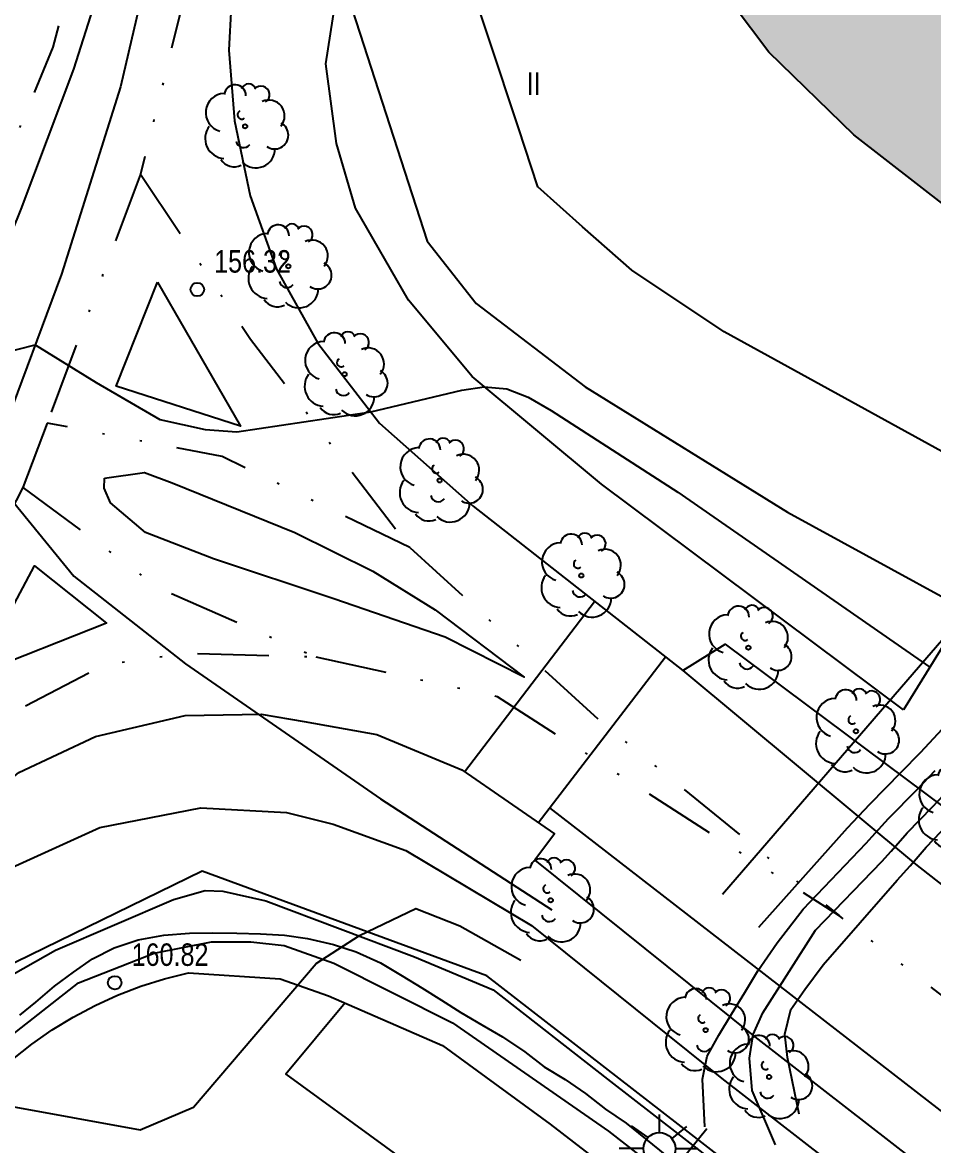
# Model space of a CAD drawing. Header units: metres. Extents: x 523256 to 524015, y 4669220 to 4669814.
# Drawn here: x 523824.58 to 523865.09, y 4669466.88 to 4669516.85 of the extents above; entities that cross this region are included whole.
import ezdxf

# ---------------------------------------------------------------- set-up
doc = ezdxf.new("R2010")
doc.units = ezdxf.units.M
doc.header["$MEASUREMENT"] = 0
doc.linetypes.add('MORSE_D', pattern=[31.75, 12.7, -6.35, 0, -6.35, 0, -6.35])
for name, color, linetype in [('031006 Cota terreno', 9, 'Continuous'), ('032011 Curva cada 1 m', 40, 'Continuous'), ('032015 Curva cada 5 m', 34, 'Continuous'), ('033006 Texto cota terreno', 9, 'Continuous'), ('052004 Porche Tejavana', 7, 'Continuous'), ('052027 Edificacion por pie_alero', 2, 'Continuous'), ('053006 Texto altura edificio', 7, 'Continuous'), ('072004 Bordillo Acera', 1, 'Continuous'), ('082001 Valla Alambrada', 7, 'ALAMBRADA'), ('082002 Muro Tapia', 6, 'Continuous'), ('101001 Arbol', 3, 'Continuous'), ('141002 Farola pie', 7, 'Continuous'), ('192006 Paso cebra', 9, 'Continuous'), ('192008 Linea blanca', 9, 'Continuous'), ('192009 Grandes aparcamientos', 9, 'Continuous'), ('202001 Eje Calle', 254, 'MORSE_D'), ('990001 Sombreados', 7, 'Continuous')]:
    doc.layers.add(name, color=color, linetype=linetype)
doc.styles.get("Standard").update_dxf_attribs({"font": 'arial.ttf'})
doc.linetypes.add('ALAMBRADA', pattern='A,3,[131,GEOGRAMA.SHX,S=0.5,R=0,X=0,Y=0],3', length=6)

# ---------------------------------------------------------------- blocks, each defined once
blk = doc.blocks.new('COTAP')
at = {"color": 0}
blk.add_circle((0, 0), 0.3, dxfattribs=at)
blk = doc.blocks.new('ARBOL')
at = {"color": 0}
blk.add_circle((0, 0), 0.0939, dxfattribs=at)
for centre, radius, start, end in [((-0.448, 1.368), 0.48, 359.2878, 173.6078), ((0.156, 1.551), 0.336, 23.1565, 160.4665), ((0.701, 1.409), 0.384, 301.578, 139.328), ((-0.902, 0.61), 0.852, 92.28, 254.58), ((1.05, 0.46), 0.708, 319.8556, 114.7656), ((-0.146, 0.514), 0.192, 119.14, 310.56), ((1.31, -0.398), 0.612, 235.5275, 62.0275), ((-0.89, -0.542), 0.888, 142.64, 266.54), ((-0.062, -0.614), 0.336, 189.64, 323.88), ((0.478, -0.998), 0.852, 224.67, 0.24), ((-0.482, -1.082), 0.72, 213.78, 295.32)]:
    blk.add_arc(centre, radius, start, end, dxfattribs=at)
blk = doc.blocks.new('FAROLA')
at = {"color": 0}
for p, q in [((0, 0.71), (0, 1.51)), ((-1.26, 1.02), (-0.51, 0.49)), ((1.21, 0.98), (0.553, 0.446)), ((-0.71, 0), (-1.79, 0)), ((0.71, 0), (1.71, 0)), ((-1.3, -1.04), (-0.51, -0.48)), ((1.17, -1.04), (0.511, -0.493)), ((0, -0.71), (0, -1.51))]:
    blk.add_line(p, q, dxfattribs=at)
blk.add_circle((0, 0), 0.71, dxfattribs=at)

msp = doc.modelspace()

# ---------------------------------------------------------------- hatches: boundary and pattern name
at = {"layer": '990001 Sombreados', "true_color": 0xafafaf}
msp.add_hatch(color=253, dxfattribs=at).paths.add_polyline_path([(523908.37849, 4669568.35038), (523899.79849, 4669526.92038), (523885.82849, 4669529.86038), (523867.11849, 4669507.52038), (523861.54849, 4669511.85038), (523857.76849, 4669515.53038), (523854.58849, 4669519.75038), (523852.56849, 4669523.84038), (523850.34849, 4669529.33038), (523849.31849, 4669533.55038), (523849.00849, 4669537.58038), (523857.71849, 4669578.87038)], flags=0)

# ---------------------------------------------------------------- linework, layer by layer
at = {"layer": '032011 Curva cada 1 m'}
for points, elevation in [([(523855.7, 4669478.06), (523864.79, 4669488.6), (523873.38, 4669498.52), (523878.39, 4669504.19), (523879.84, 4669505.36), (523880.53, 4669506.11), (523881.3, 4669507), (523882.15, 4669507.81), (523882.89, 4669508.53), (523883.76, 4669509.21), (523884.63, 4669509.88), (523885.61, 4669510.44), (523886.53, 4669511.01), (523887.38, 4669511.77), (523888.02, 4669512.57), (523888.44, 4669513.59), (523888.79, 4669514.66), (523889.2, 4669515.74), (523889.54, 4669516.71), (523889.9, 4669517.72)], 159), ([(523796.55, 4669496.15), (523796.75, 4669496.43), (523797.42, 4669497.35), (523797.97, 4669498.2), (523798.67, 4669499.09), (523800.52, 4669500.67), (523801.46, 4669501.04), (523804.33, 4669501.31), (523810.38, 4669498.78), (523816.39, 4669501.38), (523821.08, 4669499.43), (523823.72, 4669496.07), (523826.86, 4669492.21), (523831.83, 4669488.31), (523840.5, 4669482.3), (523848.12, 4669477.36)], 159), ([(523857.32, 4669476.59), (523861.27, 4669481.02), (523861.51, 4669481.28), (523862.25, 4669482.07), (523863.67, 4669483.5), (523864.51, 4669484.36), (523865.49, 4669485.42)], 161), ([(523854.92, 4669467.71), (523854.81, 4669469.83), (523855.02, 4669470.85), (523855.54, 4669471.78), (523856.1, 4669472.72), (523856.7, 4669473.69), (523857.27, 4669474.65), (523858.14, 4669475.9), (523859.29, 4669477.39), (523862.09, 4669480.33), (523862.36, 4669480.63), (523863.09, 4669481.43), (523864.36, 4669482.72), (523865.16, 4669483.56)], 162), ([(523858.06, 4669466.9), (523857.03, 4669469.33), (523856.91, 4669470.77), (523857.07, 4669471.82), (523857.5, 4669472.78), (523859.84, 4669476.46), (523862.79, 4669479.51), (523863.2, 4669479.97), (523863.92, 4669480.79), (523865.05, 4669481.95), (523865.8, 4669482.75)], 163), ([(523859.11, 4669468.27), (523858.6, 4669470.8), (523858.48, 4669471.83), (523858.75, 4669472.93), (523859.36, 4669473.82), (523860.18, 4669474.91), (523863.47, 4669478.68), (523864.05, 4669479.32), (523864.76, 4669480.15), (523865.74, 4669481.17)], 164), ([(523791.36, 4669478.3), (523794.59, 4669479.81), (523797.59, 4669476.81), (523799.49, 4669473.2), (523814.26, 4669474.01), (523817.92, 4669469.74), (523829.81, 4669467.57), (523832.18, 4669468.59), (523837.64, 4669474.98), (523839.57, 4669476.22), (523842.07, 4669477.43), (523844.02, 4669476.65), (523846.74, 4669475.12)], 161), ([(523836.85, 4669455.31), (523843.45, 4669453.72), (523844.92, 4669455.59), (523842.78, 4669460.37), (523853.09, 4669462.42), (523853.47, 4669465.72), (523855.01, 4669467.64)], 162)]:
    msp.add_lwpolyline(points, dxfattribs=dict(at, elevation=elevation))
at = {"layer": '032015 Curva cada 5 m'}
for points, elevation in [([(523808.46849, 4669494.47038), (523808.54849, 4669494.55038), (523809.14849, 4669495.36038), (523809.76849, 4669496.25038), (523810.37849, 4669497.05038), (523813.06849, 4669500.49038), (523817.61849, 4669502.88038), (523821.57849, 4669501.60038), (523825.14849, 4669502.50038), (523827.84849, 4669500.83038), (523830.67849, 4669499.18038), (523832.70849, 4669498.74038), (523834.10849, 4669498.64038), (523840.06849, 4669499.53038), (523844.10849, 4669500.49038), (523845.10849, 4669500.64038), (523846.10849, 4669500.55038), (523847.05849, 4669500.18038), (523848.08849, 4669499.59038), (523853.71849, 4669495.95038), (523864.92849, 4669488.16038)], 160), ([(523763.81849, 4669416.70038), (523768.90849, 4669419.68038), (523772.78849, 4669421.69038), (523776.85849, 4669424.58038), (523781.15849, 4669428.53038), (523788.77849, 4669435.20038), (523795.84849, 4669442.14038), (523800.85849, 4669447.79038), (523808.48849, 4669456.86038), (523815.57849, 4669465.85038), (523821.37849, 4669472.93038), (523826.04849, 4669475.57038), (523831.28849, 4669477.82038), (523832.70849, 4669478.23038), (523833.48849, 4669478.20038), (523835.39849, 4669477.76038), (523842.00849, 4669475.28038), (523845.50849, 4669473.81038), (523850.59849, 4669469.83038), (523861.32849, 4669461.50038), (523871.36849, 4669453.82038), (523881.78849, 4669445.87038), (523889.89849, 4669440.36038), (523899.67849, 4669433.93038)], 170), ([(523824.45849, 4669472.68038), (523825.16849, 4669473.25038), (523826.00849, 4669473.97038), (523826.84849, 4669474.59038), (523827.69849, 4669475.19038), (523828.64849, 4669475.68038), (523829.72849, 4669476.03038), (523830.85849, 4669476.23038), (523832.00849, 4669476.33038), (523833.03849, 4669476.34038), (523834.10849, 4669476.33038), (523835.15849, 4669476.30038), (523836.22849, 4669476.24038), (523837.25849, 4669476.09038), (523838.40849, 4669475.82038), (523839.41849, 4669475.50038), (523840.49849, 4669475.01038), (523841.45849, 4669474.43038), (523842.33849, 4669473.90038), (523843.20849, 4669473.34038), (523844.06849, 4669472.80038), (523844.99849, 4669472.25038), (523845.91849, 4669471.71038), (523846.90849, 4669471.05038), (523847.76849, 4669470.38038), (523848.70849, 4669469.81038), (523849.61849, 4669469.19038), (523850.49849, 4669468.50038), (523851.41849, 4669467.87038), (523858.36849, 4669462.24038)], 175)]:
    msp.add_lwpolyline(points, dxfattribs=dict(at, elevation=elevation))
at = {"layer": '052004 Porche Tejavana', "flags": 128}
msp.add_lwpolyline([(523838.90849, 4669518.45038), (523842.56849, 4669507.12038), (523844.74849, 4669504.35038), (523849.59849, 4669500.63038), (523858.59849, 4669495.06038), (523870.20849, 4669488.71038), (523895.83849, 4669519.25038), (523892.62849, 4669522.44038), (523891.12849, 4669522.15038), (523868.88849, 4669495.88038), (523855.77849, 4669503.09038), (523851.66849, 4669505.83038), (523849.47849, 4669507.76038), (523847.49849, 4669509.54038), (523846.63849, 4669512.16038), (523844.03849, 4669520.00038), (523838.90849, 4669518.45038)], dxfattribs=at)
at = {"layer": '052027 Edificacion por pie_alero', "flags": 128}
msp.add_lwpolyline([(523908.37849, 4669568.35038), (523899.79849, 4669526.92038), (523885.82849, 4669529.86038), (523867.11849, 4669507.52038), (523861.54849, 4669511.85038), (523857.76849, 4669515.53038), (523854.58849, 4669519.75038), (523852.56849, 4669523.84038), (523850.34849, 4669529.33038), (523849.31849, 4669533.55038), (523849.00849, 4669537.58038), (523857.71849, 4669578.87038), (523908.37849, 4669568.35038)], dxfattribs=at)
at = {"layer": '072004 Bordillo Acera', "flags": 128}
for points in [[(523848.43849, 4669563.63038), (523845.85849, 4669564.13038), (523841.24849, 4669541.50038), (523836.69849, 4669523.12038), (523834.88849, 4669523.59038), (523833.95849, 4669519.55038), (523833.74849, 4669515.62038), (523834.00849, 4669512.48038), (523834.70849, 4669509.14038), (523835.87849, 4669505.88038), (523837.71849, 4669502.58038), (523840.45849, 4669499.02038), (523844.61849, 4669495.33038), (523853.94849, 4669488.01038), (523855.81849, 4669489.19038), (523869.17849, 4669479.22038), (523880.58849, 4669469.93038), (523904.55849, 4669450.91038), (523907.32849, 4669452.81038)], [(523777.39849, 4669432.59038), (523785.37849, 4669439.45038), (523791.25849, 4669445.10038), (523799.46849, 4669454.44038), (523806.84849, 4669463.39038), (523815.87849, 4669475.21038), (523820.00849, 4669479.82038), (523824.41849, 4669483.48038), (523827.81849, 4669485.07038), (523831.80849, 4669486.01038), (523835.19849, 4669486.07038), (523837.10849, 4669485.75038), (523840.32849, 4669485.17038), (523844.11849, 4669483.59038), (523848.23849, 4669480.74038), (523847.35849, 4669479.57038), (523857.14849, 4669471.72038), (523871.17849, 4669460.81038)], [(523801.48849, 4669452.72038), (523808.91849, 4669461.74038), (523816.41849, 4669471.56038), (523819.11849, 4669475.41038), (523823.27849, 4669478.87038), (523828.01849, 4669481.03038), (523832.50849, 4669481.90038), (523836.31849, 4669481.69038), (523838.38849, 4669481.17038), (523841.62849, 4669480.01038), (523847.20849, 4669476.66038), (523855.67849, 4669469.86038), (523869.72849, 4669458.94038)]]:
    msp.add_lwpolyline(points, dxfattribs=at)
at = {"layer": '082001 Valla Alambrada', "flags": 128}
msp.add_lwpolyline([(523863.75849, 4669486.26038), (523850.32849, 4669496.31038), (523844.56849, 4669501.10038), (523841.73849, 4669504.49038), (523839.38849, 4669508.59038), (523838.54849, 4669511.46038), (523838.06849, 4669515.01038), (523838.71849, 4669519.22038)], dxfattribs=at)
at = {"layer": '082002 Muro Tapia', "flags": 128}
for points in [[(523866.50849, 4669490.73038), (523863.75849, 4669486.26038)], [(523901.53849, 4669433.11038), (523883.26849, 4669445.15038), (523870.02849, 4669455.19038), (523845.21849, 4669474.43038), (523832.56849, 4669479.09038), (523821.07849, 4669473.48038), (523802.74849, 4669450.75038), (523793.94849, 4669440.62038), (523783.36849, 4669430.96038), (523774.86849, 4669423.83038), (523769.28849, 4669420.19038), (523763.62849, 4669417.03038)], [(523764.67992, 4669415.1511), (523770.74849, 4669418.20038), (523776.86849, 4669422.00038), (523786.05849, 4669429.65038), (523797.68849, 4669440.98038), (523809.83849, 4669454.59038), (523820.91849, 4669469.30038), (523827.06849, 4669474.11038), (523830.43849, 4669475.44038), (523832.97849, 4669475.94038), (523834.73849, 4669475.94038), (523836.20849, 4669475.77038), (523838.42849, 4669474.99038), (523843.69849, 4669472.33038), (523850.63849, 4669467.51038), (523864.38849, 4669456.77038), (523880.16849, 4669445.06038), (523888.31849, 4669438.93038), (523901.53849, 4669433.11038)], [(523800.62849, 4669442.28038), (523808.39849, 4669451.23038), (523816.48849, 4669461.34038), (523821.81849, 4669468.34038), (523822.53849, 4669469.17038), (523823.30849, 4669469.96038), (523824.12849, 4669470.70038), (523824.98849, 4669471.38038), (523825.89849, 4669472.02038), (523826.83849, 4669472.59038), (523827.80849, 4669473.11038), (523828.80849, 4669473.56038), (523829.83849, 4669473.96038), (523830.88849, 4669474.29038), (523831.95849, 4669474.56038), (523836.03849, 4669474.30038), (523838.18849, 4669473.54038), (523843.25849, 4669471.32038), (523848.04849, 4669467.82038), (523862.17849, 4669456.91038), (523887.60849, 4669438.50038)]]:
    msp.add_lwpolyline(points, dxfattribs=at)
at = {"layer": '192006 Paso cebra', "flags": 128}
for points in [[(523844.23849, 4669483.51038), (523850.01849, 4669491.09038)], [(523847.50849, 4669481.24038), (523853.16849, 4669488.62038)]]:
    msp.add_lwpolyline(points, dxfattribs=at)
at = {"layer": '192008 Linea blanca', "flags": 128}
for points in [[(523809.81849, 4669479.73038), (523814.53849, 4669487.69038), (523819.09849, 4669496.25038), (523822.49849, 4669503.58038), (523824.51849, 4669508.55038), (523826.85849, 4669514.77038), (523829.23849, 4669522.23038)], [(523830.41849, 4669521.89038), (523829.99849, 4669518.59038), (523828.93849, 4669513.99038), (523826.31849, 4669505.65038), (523823.68849, 4669498.59038), (523821.26849, 4669493.23038), (523818.14849, 4669487.00038), (523812.50849, 4669477.82038)], [(523830.57849, 4669505.29038), (523834.26849, 4669498.88038), (523828.74849, 4669500.67038), (523830.57849, 4669505.29038)], [(523828.21849, 4669496.57038), (523829.99849, 4669496.82038), (523831.23849, 4669496.37038), (523836.68849, 4669494.16038), (523840.15849, 4669492.43038), (523842.92849, 4669490.72038), (523846.88849, 4669487.72038), (523843.36849, 4669489.49038), (523838.41849, 4669491.21038), (523833.06849, 4669492.99038), (523830.04849, 4669494.15038), (523828.48849, 4669495.48038), (523828.20849, 4669496.13038), (523828.21849, 4669496.57038)], [(523822.52849, 4669487.84038), (523825.10849, 4669492.67038), (523828.31849, 4669490.12038), (523822.52849, 4669487.84038)], [(523838.92849, 4669473.22038), (523836.28849, 4669470.05038), (523849.58849, 4669460.35038), (523865.84849, 4669448.07038), (523882.32849, 4669435.74038), (523886.68849, 4669439.16038)]]:
    msp.add_lwpolyline(points, dxfattribs=at)
at = {"layer": '192009 Grandes aparcamientos', "flags": 128}
for points in [[(523853.94849, 4669488.01038), (523864.28849, 4669479.40038), (523877.32849, 4669469.17038), (523890.91849, 4669458.77038), (523900.34849, 4669451.32038), (523901.66849, 4669453.20038)], [(523955.83849, 4669414.92038), (523949.19849, 4669414.95038), (523941.38849, 4669416.07038), (523935.45849, 4669417.88038), (523929.93849, 4669420.19038), (523924.50849, 4669423.12038), (523917.19849, 4669428.41038), (523906.31849, 4669436.92038), (523891.19849, 4669448.58038), (523873.99849, 4669461.77038), (523848.02849, 4669481.91038)]]:
    msp.add_lwpolyline(points, dxfattribs=at)
at = {"layer": '202001 Eje Calle', "ltscale": 0.25, "flags": 128}
for points in [[(523807.3977, 4669477.12499), (523810.35208, 4669483.04351), (523815.49231, 4669492.72833), (523821.13818, 4669504.18167), (523825.9464, 4669515.74827), (523830.41255, 4669533.09671), (523839.60111, 4669566.98991)], [(523839.60111, 4669566.98991), (523835.72488, 4669539.87243), (523832.60709, 4669525.26504), (523831.59589, 4669517.26454), (523829.82625, 4669510.1062)], [(523829.82625, 4669510.1062), (523825.66895, 4669499.02683)], [(523829.82625, 4669510.1062), (523834.71734, 4669502.75198), (523841.79577, 4669493.48825)], [(523825.66895, 4669499.02683), (523824.59437, 4669496.16302)], [(523841.79577, 4669493.48825), (523833.45334, 4669497.53061), (523825.66895, 4669499.02683)], [(523824.59437, 4669496.16302), (523818.43689, 4669484.17755), (523808.30629, 4669468.51681)], [(523824.59437, 4669496.16302), (523830.58831, 4669491.71973), (523837.62656, 4669488.61991)], [(523841.79577, 4669493.48825), (523850.39095, 4669485.65618), (523860.90849, 4669477.09038)], [(523808.30629, 4669468.51681), (523819.9257, 4669482.6673), (523824.37191, 4669486.27241), (523828.23084, 4669488.28456), (523831.92202, 4669488.78759), (523837.62656, 4669488.61991)], [(523837.62656, 4669488.61991), (523845.68001, 4669486.85928), (523860.90849, 4669477.09038)], [(523992.54849, 4669435.33674), (523992.07849, 4669434.86038), (523984.46849, 4669428.32038), (523979.12849, 4669424.83038), (523971.38849, 4669421.89038), (523964.48849, 4669420.05038), (523957.20849, 4669419.02038), (523951.85849, 4669418.99038), (523947.17849, 4669419.23038), (523942.22849, 4669420.09038), (523937.04849, 4669421.39038), (523932.33849, 4669423.34038), (523928.36849, 4669425.50038), (523924.37849, 4669428.17038), (523917.46849, 4669433.40038), (523906.01849, 4669442.25038), (523891.28849, 4669453.50038), (523874.04849, 4669466.90038), (523860.90849, 4669477.09038)]]:
    msp.add_lwpolyline(points, dxfattribs=at)

# ---------------------------------------------------------------- block references
at = {"layer": '031006 Cota terreno'}
for p in [(523832.35, 4669504.97, 156.32), (523828.68, 4669474.12, 160.82)]:
    msp.add_blockref('COTAP', p, dxfattribs=at)
at = {"layer": '101001 Arbol'}
for p in [(523834.47849, 4669512.23038), (523836.39849, 4669506.00038), (523838.89849, 4669501.20038), (523843.12849, 4669496.47038), (523849.42849, 4669492.24038), (523856.85849, 4669489.03038), (523861.63849, 4669485.31038), (523866.20849, 4669481.91038), (523848.06849, 4669477.79038), (523854.95849, 4669472.01038), (523857.77849, 4669469.93038)]:
    msp.add_blockref('ARBOL', p, dxfattribs=at)
at = {"layer": '141002 Farola pie'}
msp.add_blockref('FAROLA', (523852.9, 4669466.74), dxfattribs=at)

# ---------------------------------------------------------------- texts
at = {"layer": '033006 Texto cota terreno', "width": 0.8}
for s, p in [('156.32', (523833.1, 4669505.72, 156.32)), ('160.82', (523829.43, 4669474.87, 160.82))]:
    msp.add_text(s, height=1, dxfattribs=at).set_placement(p)
at = {"layer": '053006 Texto altura edificio', "width": 0.8}
msp.add_text('II', height=1, dxfattribs=at).set_placement((523847, 4669513.63))

doc.saveas('drawing.dxf')
